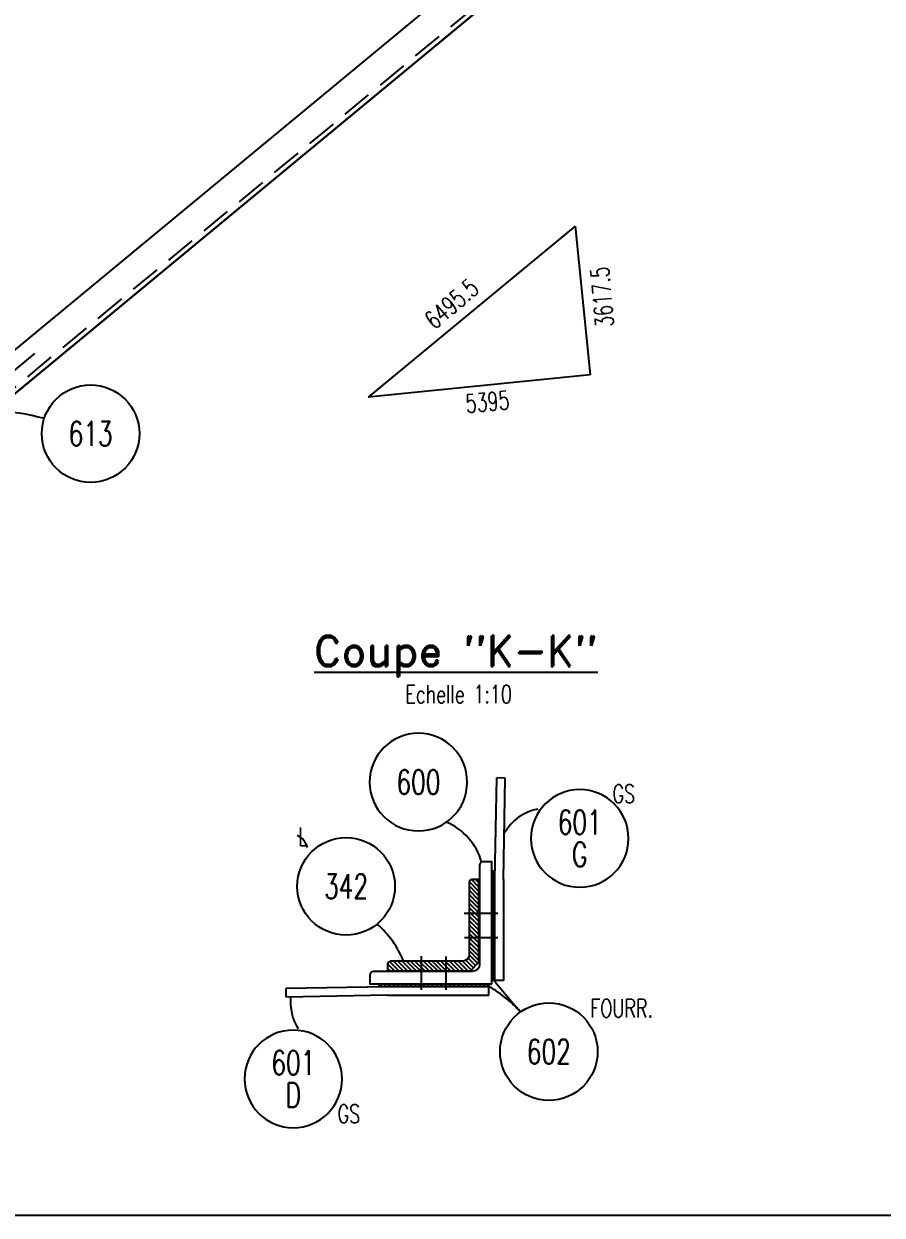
# Model space of a CAD drawing. Extents: x 591592 to 607812, y -3756 to 7724.
# Drawn here: x 599439 to 602252, y -3756 to 150 of the extents above; entities that cross this region are included whole.
import ezdxf
from ezdxf.enums import TextEntityAlignment as Align

# ---------------------------------------------------------------- set-up
doc = ezdxf.new("R2010")
doc.units = 0
doc.header["$LTSCALE"] = 200
doc.header["$MEASUREMENT"] = 0
doc.linetypes.add('DASHED', pattern=[0.75, 0.5, -0.25])
doc.layers.get('0').update_dxf_attribs({"linetype": 'CONTINUOUS'})
for name, color, linetype in [('035B', 7, 'CONTINUOUS'), ('ASSI', 6, 'CONTINUOUS'), ('BOLLINI_1', 7, 'CONTINUOUS'), ('BOLLINI_5', 7, 'CONTINUOUS'), ('LINEA_ANG', 2, 'CONTINUOUS'), ('LINEE_PIASTRE', 2, 'CONTINUOUS'), ('LS', 7, 'CONTINUOUS'), ('TESTI_A_P', 7, 'CONTINUOUS'), ('TRAT-Y', 7, 'DASHED')]:
    doc.layers.add(name, color=color, linetype=linetype)
doc.styles.add('MONO', font='romans.shx', dxfattribs={"width": 0.7})
doc.styles.add('QUOTE', font='ROMANS8.SHX', dxfattribs={"width": 0.7})
doc.styles.add('RD', font='ROMAND8.SHX', dxfattribs={"width": 0.7})
doc.styles.add('RQL', font='ROMANS8.SHX', dxfattribs={"width": 0.7})
doc.styles.add('RS', font='ROMANS8.shx', dxfattribs={"width": 0.7})
doc.styles.get("Standard").update_dxf_attribs({"font": 'ROMANS8.SHX', "width": 0.7})
pattern_1 = [(45, (-600402.249, -5607.757), (-7.07106781, 7.07106781), [])]

# ---------------------------------------------------------------- blocks, each defined once
blk = doc.blocks.new('xxx')
blk.add_circle((0, 0), 8)
at = {"color": 3, "style": 'RQL', "width": 0.7}
blk.add_attdef('POS', text='', height=4, dxfattribs=at).set_placement((0, 0), align=Align.MIDDLE)
at = {"color": 3, "style": 'RQL', "width": 0.7, "flags": 1}
blk.add_attdef('POS1', (-0.39, -5.42), '', height=2, dxfattribs=at)
at = {"style": 'RQL', "width": 0.7, "flags": 1}
blk.add_attdef('TIPO', (-0.39, -8.66), '', height=2, dxfattribs=at)
blk = doc.blocks.new('ASSE98')
blk.add_line((0, 0), (1, 0))
at = {"color": 7, "style": 'QUOTE', "width": 0.5, "flags": 1}
for tag, p in [('TI', (1.38308, 6.82731)), ('DI_S', (1.38308, 6.42178)), ('D_S', (1.38308, 6.02092)), ('E_S', (1.38308, 5.68065)), ('NFORI', (1.36454, 5.29792)), ('ALAR', (1.36349, 4.93246)), ('FAM', (1.3775, 4.54645)), ('ALA', (1.38308, 4.19257)), ('DISP2', (1.38308, 3.84971)), ('DISP1', (1.38308, 3.50686)), ('PINZAF', (1.38308, 3.164)), ('PINZAI', (1.38308, 2.82114)), ('TRP', (1.38308, 2.47829)), ('NP', (1.38308, 2.13543)), ('SV', (1.38308, 1.79257)), ('PESO', (1.38308, 1.44971)), ('QUA', (1.38308, 1.10686)), ('LUN', (1.38308, 0.764)), ('PROF', (1.38308, 0.42114)), ('POS', (1.38308, 0.07829))]:
    blk.add_attdef(tag, p, '', height=0.2, dxfattribs=at)
at = {"color": 7, "flags": 1}
for tag, p in [('LAV1', (3.07431, 6.82847)), ('LAV2', (3.07431, 6.49513)), ('LAV3', (3.07431, 6.1618)), ('LAV4', (3.07431, 5.82847)), ('LAV5', (3.07431, 5.49513)), ('LAV6', (3.07431, 5.1618)), ('LAV7', (3.07431, 4.82847)), ('LAV8', (3.07431, 4.49513)), ('LAV9', (3.07431, 4.1618)), ('LAV10', (3.07431, 3.82847))]:
    blk.add_attdef(tag, p, '', height=0.2, dxfattribs=at)
blk = doc.blocks.new('YYY')
blk.add_circle((0, 0), 8)
at = {"color": 3, "style": 'RQL', "width": 0.7}
for tag, p in [('POS3', (0, 0.65)), ('POS2', (0, -4.63))]:
    blk.add_attdef(tag, text='', height=4, dxfattribs=at).set_placement(p, align=Align.CENTER)
at = {"style": 'RQL', "width": 0.7, "flags": 1}
blk.add_attdef('TIPO', text='', height=3, dxfattribs=at).set_placement((0, 0), align=Align.MIDDLE_CENTER)

msp = doc.modelspace()

# ---------------------------------------------------------------- hatches: boundary and pattern name
at = {"layer": 'LS'}
h = msp.add_hatch(dxfattribs=at)
h.set_pattern_fill('_U', color=6, scale=10, angle=135, style=0, pattern_type=0)
h.set_pattern_definition([(135, (604524.114, -1204720.373), (-7.07106781, -7.07106781), [])])
edge = h.paths.add_edge_path()
edge.add_line((600902.465, -2954.617), (600930.683, -2926.399))
edge.add_line((600930.683, -2926.399), (600930.683, -2654.617))
edge.add_line((600930.683, -2654.617), (600909.183, -2654.617))
edge.add_arc((600909.183, -2665.117), 10.5, 90, 180)
edge.add_line((600898.683, -2665.117), (600898.683, -2901.617))
edge.add_arc((600877.683, -2901.617), 21, 270, 360, ccw=False)
edge.add_line((600877.683, -2922.617), (600641.183, -2922.617))
edge.add_arc((600641.183, -2933.117), 10.5, 90, 180)
edge.add_line((600630.683, -2933.117), (600630.683, -2954.617))
edge.add_line((600630.683, -2954.617), (600902.465, -2954.617))
h = msp.add_hatch(dxfattribs=at)
h.set_pattern_fill('_U', color=6, scale=10, angle=45, style=0, pattern_type=0)
h.set_pattern_definition(pattern_1)
h.paths.add_polyline_path([(600974.683, -2766.617), (600974.683, -2626.617), (600980.683, -2626.617), (600980.683, -2766.617)])
h.paths.add_polyline_path([(600974.683, -2846.617), (600974.683, -2766.617), (600980.683, -2766.617), (600980.683, -2846.617)])
h.paths.add_polyline_path([(600974.683, -2986.617), (600974.683, -2846.617), (600980.683, -2846.617), (600980.683, -2986.617)])
h = msp.add_hatch(dxfattribs=at)
h.set_pattern_fill('_U', color=6, scale=10, angle=45, style=0, pattern_type=0)
h.set_pattern_definition(pattern_1)
h.paths.add_polyline_path([(600742.683, -2998.617), (600602.683, -2998.617), (600602.683, -3004.617), (600742.683, -3004.617)])
h.paths.add_polyline_path([(600822.683, -2998.617), (600742.683, -2998.617), (600742.683, -3004.617), (600822.683, -3004.617)])
h.paths.add_polyline_path([(600962.683, -2998.617), (600822.683, -2998.617), (600822.683, -3004.617), (600962.683, -3004.617)])

# ---------------------------------------------------------------- linework, layer by layer
at = {"layer": 'LINEA_ANG'}
for p, q in [((596718.808, -3145.133), (601432.455, 755.054)), ((601502.579, 670.304), (596788.932, -3229.883))]:
    msp.add_line(p, q, dxfattribs=at)
at = {"layer": 'LINEE_PIASTRE'}
msp.add_line((600930.683, -2926.399), (600902.465, -2954.617), dxfattribs=at)
msp.add_lwpolyline([(600972.683, -2996.617), (600972.683, -2596.617), (600944.683, -2596.617, 0.41421356), (600932.683, -2608.617), (600932.683, -2932.617, -0.41421356), (600908.683, -2956.617), (600584.683, -2956.617, 0.41421356), (600572.683, -2968.617), (600572.683, -2996.617)], format="xyb", close=True, dxfattribs=at)
msp.add_lwpolyline([(600930.683, -2926.399), (600930.683, -2654.617), (600909.183, -2654.617, 0.41421356), (600898.683, -2665.117), (600898.683, -2901.617, -0.41421356), (600877.683, -2922.617), (600641.183, -2922.617, 0.41421356), (600630.683, -2933.117), (600630.683, -2954.617), (600902.465, -2954.617)], format="xyb", dxfattribs=at)
for points in [[(600980.683, -2626.617), (600980.683, -2986.617), (600974.683, -2986.617), (600974.683, -2626.617)], [(600602.683, -3004.617), (600962.683, -3004.617), (600962.683, -2998.617), (600602.683, -2998.617)]]:
    msp.add_lwpolyline(points, close=True, dxfattribs=at)
at = {"layer": 'LS', "color": 6}
for p, q in [((601246.216, -512.386), (600567.332, -1074.112)), ((601246.216, -512.386), (601295.494, -1000.618)), ((599473.885, -930.411), (596750.682, -3183.655)), ((601295.494, -1000.618), (600567.332, -1074.112)), ((600982.683, -2654.365), (600988.662, -2322.167)), ((601016.658, -2322.671), (600988.662, -2322.167)), ((601010.683, -2654.617), (601016.658, -2322.671)), ((600982.683, -2986.617), (600982.683, -2654.365)), ((601010.683, -2654.617), (601010.683, -2986.617)), ((600992.96, -2766.617), (600882.494, -2766.617)), ((600992.96, -2846.617), (600883.612, -2846.617)), ((600742.683, -3016.894), (600742.683, -2906.428)), ((600822.683, -3016.894), (600822.683, -2907.546)), ((600630.431, -3006.617), (600298.233, -3012.597)), ((600962.683, -3006.617), (600630.431, -3006.617)), ((600962.683, -3034.617), (600962.683, -3006.617)), ((601010.683, -2986.617), (600982.683, -2986.617)), ((600298.737, -3040.592), (600298.233, -3012.597)), ((600630.683, -3034.617), (600298.737, -3040.592)), ((600630.683, -3034.617), (600962.683, -3034.617))]:
    msp.add_line(p, q, dxfattribs=at)
at = {"layer": 'LS', "color": 8}
msp.add_lwpolyline([(591591.982, 7724.403), (591591.982, -3755.597), (604311.982, -3755.597), (604311.982, -2155.597), (607811.982, -2155.597), (607811.982, 7724.403), (591591.982, 7724.403)], close=True, dxfattribs=at)
at = {"layer": 'LS', "color": 6}
for centre, radius, start, end in [((599318.442, -1816.574), 698.23, 74.41437, 102.101598), ((601152.953, -2580.516), 159.173, 100.531717, 150.50065), ((600743.272, -2654.249), 204.024, 16.042494, 66.879204), ((600310.573, -2564.563), 59.307, 13.708587, 65.726757), ((600386.601, -3043.13), 320.352, 22.097918, 49.111422), ((600740.331, -3389.172), 443.595, 42.731193, 60.812439), ((603189.742, -1223.649), 2825.947, 218.48888, 221.28348), ((600481.226, -3055.254), 168.677, 174.924656, 211.732639)]:
    msp.add_arc(centre, radius, start, end, dxfattribs=at)
at = {"layer": 'TRAT-Y'}
msp.add_line((601492.379, 682.631), (596778.732, -3217.555), dxfattribs=at)

# ---------------------------------------------------------------- block references
at = {"layer": 'ASSI', "xscale": 6118, "zscale": 6118, "rotation": 39.60518919948063}
msp.add_blockref('ASSE98', (596788.932, -3229.883), dxfattribs=at)
at = {"layer": 'BOLLINI_1'}
for p, xscale, yscale, zscale, values in [((599657.663, -1193.238), 19.9999999995, 19.9999999995, 19.9999999995, {'POS': '613'}), ((600495.18, -2677.516), 19.9999999995, 19.9999999995, 19.9999999995, {'POS': '342'}), ((601159.605, -3219.4), 19.99799999950235, 19.99799999950235, 19.99799999950235, {'POS': '602'})]:
    msp.add_blockref('xxx', p, dxfattribs=dict(at, xscale=xscale, yscale=yscale, zscale=zscale)).add_auto_attribs(values)
ref = msp.add_blockref('xxx', (600732.182, -2335.715), dxfattribs=dict(at, xscale=-19.99799999950235, yscale=19.99799999950235, zscale=19.99799999950235))
ref.add_attrib('POS', '600', dxfattribs={"layer": '0', "color": 3, "height": 79.992, "style": 'RQL', "width": 0.7}).set_placement((600732.182, -2335.715), align=Align.MIDDLE)
at = {"layer": 'BOLLINI_5'}
ref = msp.add_blockref('YYY', (601260.87, -2520.291), dxfattribs=dict(at, xscale=-19.99970832477619, yscale=19.99970832471798, zscale=19.99970832474173))
ref.add_attrib('POS3', '601', dxfattribs={"layer": '0', "color": 3, "height": 79.9988, "style": 'RQL', "width": 0.7}).set_placement((601260.87, -2507.351), align=Align.CENTER)
ref.add_attrib('POS2', 'G', dxfattribs={"layer": '0', "color": 3, "height": 79.999, "style": 'RQL', "width": 0.7}).set_placement((601260.87, -2612.898), align=Align.CENTER)
ref = msp.add_blockref('YYY', (600322.135, -3308.876), dxfattribs=dict(at, xscale=-19.99970832477619, yscale=19.99970832471798, zscale=19.99970832474173))
ref.add_attrib('POS3', '601', dxfattribs={"layer": '0', "color": 3, "height": 79.9988, "style": 'RQL', "width": 0.7}).set_placement((600322.135, -3295.937), align=Align.CENTER)
ref.add_attrib('POS2', 'D', dxfattribs={"layer": '0', "color": 3, "height": 79.999, "style": 'RQL', "width": 0.7}).set_placement((600322.135, -3401.483), align=Align.CENTER)

# ---------------------------------------------------------------- texts
at = {"layer": '035B', "style": 'MONO', "width": 0.7}
msp.add_text('L', height=60, dxfattribs=at).set_placement((600338.33, -2544.854))
at = {"layer": 'LS', "color": 7, "style": 'RS', "width": 0.7}
for s, rotation, p in [('3617.5', 95.128402, (601373.294, -841.04)), ('6495.5', 40.551035, (600785.203, -854.578)), ('5395', 5.306866, (600889.519, -1125.461))]:
    msp.add_text(s, height=60, rotation=rotation, dxfattribs=at).set_placement(p)
at = {"layer": 'LS', "color": 3, "style": 'RD'}
msp.add_text('%%UCoupe "K-K"', height=100, dxfattribs=at).set_placement((600855.01, -1922.349, -3346.012), align=Align.MIDDLE)
at = {"layer": 'LS', "color": 7, "style": 'RS', "width": 0.7}
msp.add_text('Echelle 1:10', height=60, dxfattribs=at).set_placement((600689.415, -2077.347))
at = {"layer": 'TESTI_A_P', "style": 'RS', "width": 0.7}
for s, p in [('GS', (601368.342, -2403.985)), ('FOURR.', (601295.841, -3107.118)), ('GS', (600467.27, -3453.237))]:
    msp.add_text(s, height=60, dxfattribs=at).set_placement(p)

doc.saveas('drawing.dxf')
